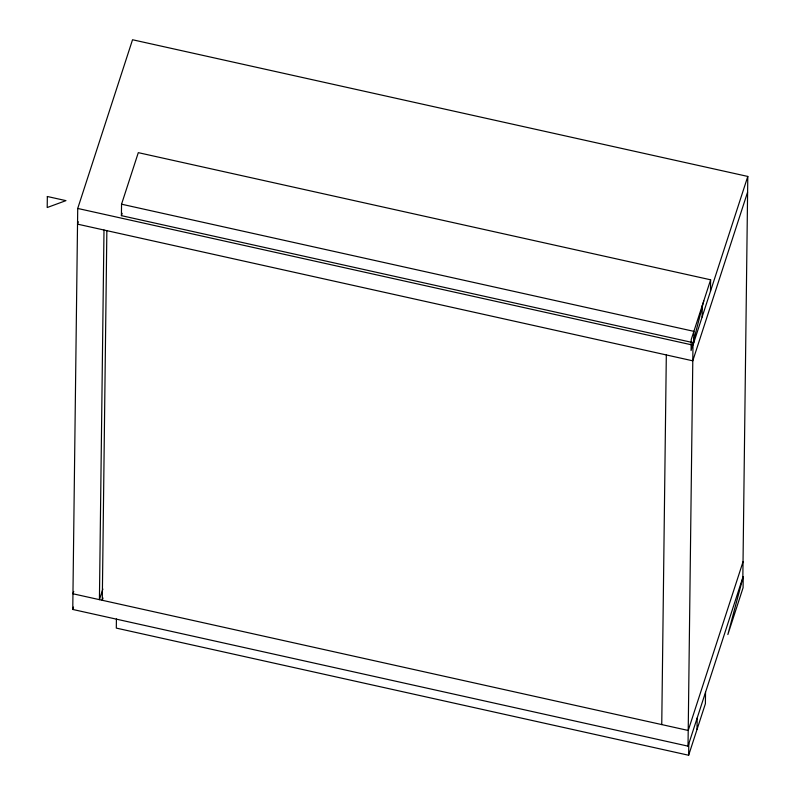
<?xml version="1.0" encoding="UTF-8"?>
<svg xmlns="http://www.w3.org/2000/svg" width="795" height="795" viewBox="0 0 795 795"><rect width="100%" height="100%" fill="white"/><g stroke="black" fill="none" stroke-linecap="round" stroke-linejoin="round"><path stroke-width="1.19" d="M72.762 609.457L77.721 208.449L132.536 39.75L747.797 176.44L742.838 577.448L688.023 746.147L72.762 609.457L73.528 607.102M103.996 230.013L99.425 599.659L102.883 589.035M106.858 230.649L102.287 600.295L103.032 598.009M116.418 618.937L116.309 628.1L688.649 755.25L705.394 703.704L705.533 692.256M121.546 204.196L693.886 331.356L693.747 342.794L121.406 215.644L121.546 204.196L138.3 152.65L710.631 279.8L710.492 291.248M661.748 724.583L666.319 354.948M688.023 746.147L692.982 345.139L747.797 176.44M688.649 755.25L688.788 743.802M697.016 729.472L697.165 718.034M702.114 317.026L702.253 305.578M703.784 300.888L691.084 350.575L691.223 339.554L710.631 279.8M78.288 221.775L77.522 224.14L692.783 360.821L747.598 192.122M121.406 215.644L122.172 213.298M73.726 591.42L72.961 593.776L688.222 730.466L743.037 561.767M77.721 208.449L692.982 345.139M47.342 196.504L47.203 207.525L65.945 200.638L47.342 196.504M743.216 576.703L743.077 587.724L727.852 634.579L743.216 576.703"/></g></svg>
